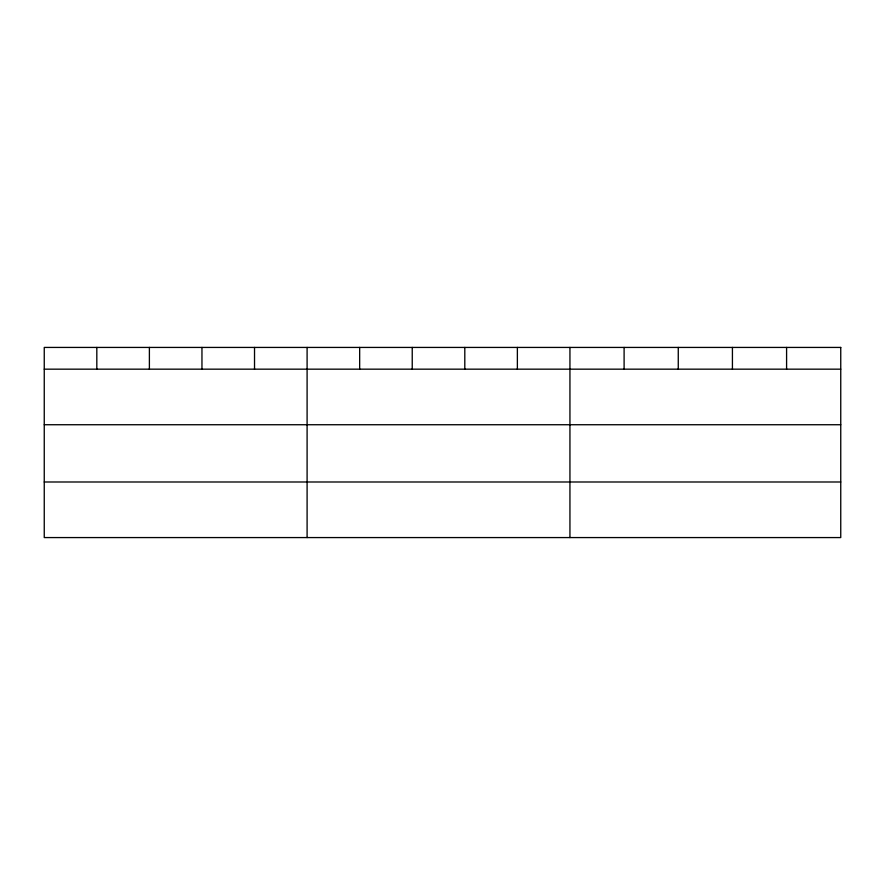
<?xml version="1.0" encoding="UTF-8"?>
<svg xmlns="http://www.w3.org/2000/svg" width="885" height="885" viewBox="0 0 885 885"><rect width="100%" height="100%" fill="white"/><g stroke="black" fill="none" stroke-linecap="round" stroke-linejoin="round"><path stroke-width="1.33" d="M44.25 369.167L840.75 369.167M44.25 424.734L840.75 424.734M44.25 481.993L840.75 481.993M786.588 347.429L786.588 369.167M732.426 347.429L732.426 369.167M678.264 347.429L678.264 369.167M624.102 347.429L624.102 369.167M569.94 347.429L569.94 537.571M517.371 347.429L517.371 369.167M464.802 347.429L464.802 369.167M412.233 347.429L412.233 369.167M359.664 347.429L359.664 369.167M307.095 347.429L307.095 537.571M254.526 347.429L254.526 369.167M201.957 347.429L201.957 369.167M149.388 347.429L149.388 369.167M96.819 347.429L96.819 369.167M840.75 347.429L44.25 347.429L44.25 537.571L840.75 537.571L840.75 347.429"/></g></svg>
